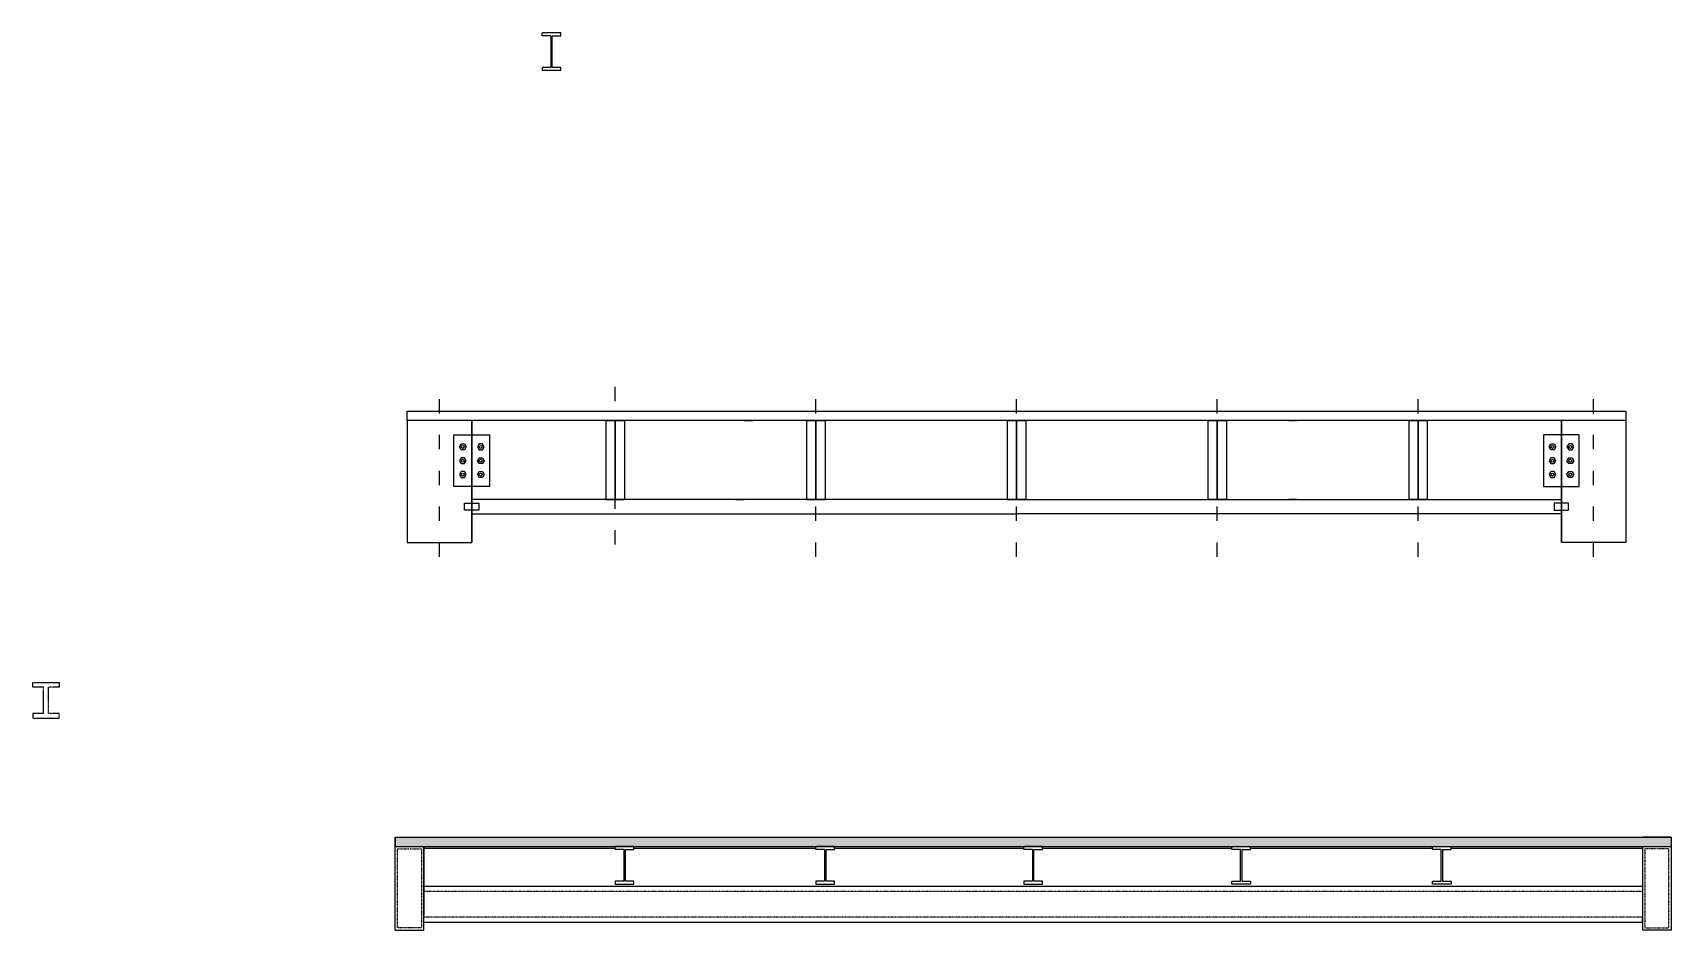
# Model space of a CAD drawing. Header units: feet. Extents: x 739 to 2110, y 610 to 1361.
import ezdxf

# ---------------------------------------------------------------- set-up
doc = ezdxf.new("R2010")
doc.units = ezdxf.units.FT
doc.header["$MEASUREMENT"] = 0
for name, pattern in [('ACAD_ISO03W100', [30, 12, -18]), ('CENTER2', [1.125, 0.75, -0.125, 0.125, -0.125]), ('HIDDEN2', [0.1875, 0.125, -0.0625])]:
    doc.linetypes.add(name, pattern=pattern)

msp = doc.modelspace()

# ---------------------------------------------------------------- hatches: boundary and pattern name
at = {"linetype": 'CENTER2'}
h = msp.add_hatch(dxfattribs=at)
h.set_pattern_fill('AR-CONC', color=256)
h.set_pattern_definition([(50, (0, 0), (7.172602, -0.627521), [0.75, -8.25]), (355, (0, 0), (-1.387513, 7.521921), [0.6, -6.6]), (100.45144, (0.598, -0.052), (5.785088, 6.8944), [0.637402, -7.01142]), (46.1842, (0, 2), (10.672413, -1.655193), [1.125, -12.375]), (96.63564, (0.889, 1.862), (9.34662, 9.741186), [0.956103, -10.51714]), (351.18416, (0, 2), (9.34662, 9.741186), [0.9, -9.9]), (21, (1, 1.5), (5.96907, -4.026189), [0.75, -8.25]), (326, (1, 1.5), (2.433153, 7.2515), [0.6, -6.6]), (71.45144, (1.4974, 1.1645), (8.402224, 3.225312), [0.637402, -7.01142]), (37.5, (0, 0), (0.1215986, 3.3289385), [0, -6.52, 0, -6.7, 0, -6.625]), (7.5, (0, 0), (2.6306954, 3.944117), [0, -3.82, 0, -6.37, 0, -2.525]), (327.5, (-2.23, 0), (5.3382244, -0.2255487), [0, -2.5, 0, -7.8, 0, -10.35]), (317.5, (-3.23, 0), (5.831862, 1.00105), [0, -3.25, 0, -5.18, 0, -7.35])])
h.paths.add_polyline_path([(2110.4, 688), (2086.4, 688), (1042.4, 688), (1042.4, 680), (1066.4, 680), (2110.4, 680)])

# ---------------------------------------------------------------- linework, layer by layer
at = {"linetype": 'ACAD_ISO03W100'}
for p, q in [((1226.5, 932.8), (1226.5, 1077.7)), ((1079.5, 922.6), (1079.5, 1067.5)), ((1394.5, 922.6), (1394.5, 1067.5)), ((1562.5, 922.6), (1562.5, 1067.5)), ((1730.5, 922.6), (1730.5, 1067.5)), ((1898.5, 922.6), (1898.5, 1067.5)), ((2045.5, 922.6), (2045.5, 1067.5))]:
    msp.add_line(p, q, dxfattribs=at)
for p, q in [((1052.5, 1044.6), (1070.5, 1044.6)), ((1052.5, 1036.6), (1052.5, 1044.6)), ((1052.5, 1044.6), (1052.5, 1044.6)), ((1070.5, 1044.6), (1094.5, 1044.6)), ((1094.5, 1044.6), (1238.5, 1044.6)), ((1238.5, 1044.6), (1382.5, 1044.6)), ((1382.5, 1044.6), (1526.5, 1044.6)), ((1526.5, 1044.6), (1550.5, 1044.6)), ((1550.5, 1044.6), (1574.5, 1044.6)), ((1574.5, 1044.6), (1598.5, 1044.6)), ((1598.5, 1044.6), (1742.5, 1044.6)), ((1742.5, 1044.6), (1886.5, 1044.6)), ((1886.5, 1044.6), (2030.5, 1044.6)), ((2030.5, 1044.6), (2054.5, 1044.6)), ((2054.5, 1044.6), (2072.5, 1044.6)), ((2072.5, 1044.6), (2072.5, 1036.6)), ((2072.5, 1036.6), (1052.5, 1036.6)), ((1052.5, 1036.6), (1052.5, 934.6)), ((1106.5, 1036.6), (1106.5, 934.6)), ((1106.5, 934.6), (1106.5, 1036.6)), ((1218.7, 1036.6), (1218.7, 970.6)), ((1234.3, 1036.6), (1234.3, 970.6)), ((1234.3, 1036.6), (1234.3, 970.6)), ((1386.7, 1036.6), (1386.7, 970.6)), ((1402.3, 1036.6), (1402.3, 970.6)), ((1402.3, 1036.6), (1402.3, 970.6)), ((1562.5, 1036.6), (1554.7, 1036.6)), ((1554.7, 1036.6), (1554.7, 970.6)), ((1562.5, 1036.6), (1570.3, 1036.6)), ((1570.3, 1036.6), (1570.3, 970.6)), ((1570.3, 1036.6), (1570.3, 970.6)), ((1722.7, 1036.6), (1722.7, 970.6)), ((1722.7, 1036.6), (1722.7, 970.6)), ((1738.3, 1036.6), (1738.3, 970.6)), ((1890.7, 1036.6), (1890.7, 970.6)), ((1890.7, 1036.6), (1890.7, 970.6)), ((1906.3, 1036.6), (1906.3, 970.6)), ((2018.5, 1036.6), (2018.5, 934.6)), ((2018.5, 934.6), (2018.5, 1036.6)), ((2072.5, 1036.6), (2072.5, 934.6)), ((1562.5, 970.6), (1106.5, 970.6)), ((1554.7, 970.6), (1562.5, 970.6)), ((1570.3, 970.6), (1562.5, 970.6)), ((1562.5, 970.6), (2018.5, 970.6)), ((1106.5, 958.6), (1562.5, 958.6)), ((2018.5, 958.6), (1562.5, 958.6)), ((1052.5, 934.6), (1106.5, 934.6)), ((1106.5, 934.6), (1106.5, 934.6)), ((2072.5, 934.6), (2018.5, 934.6)), ((2018.5, 934.6), (2018.5, 934.6)), ((1042.4, 688), (2110.4, 688)), ((1042.4, 610), (1042.4, 688)), ((1042.4, 688), (1042.4, 680)), ((2110.4, 688), (2086.4, 688)), ((2110.4, 688), (2110.4, 610)), ((2110.4, 688), (2110.4, 610)), ((2110.4, 688), (2110.4, 680)), ((1042.4, 680), (2110.4, 680)), ((1042.4, 680), (1066.4, 680)), ((1066.4, 610), (1066.4, 680)), ((1066.4, 680), (1066.4, 646.8)), ((1066.4, 680), (1066.4, 678.7)), ((1066.4, 678.7), (1226.6, 678.7)), ((1242.2, 678.7), (1394.6, 678.7)), ((1410.2, 678.7), (1568.6, 678.7)), ((1584.2, 678.7), (1742.6, 678.7)), ((1758.2, 678.7), (1910.6, 678.7)), ((1926.2, 678.7), (2086.4, 678.7)), ((2086.4, 680), (2086.4, 610)), ((1066.4, 646.8), (2086.4, 646.8)), ((1066.4, 646.8), (1066.4, 622.8)), ((1042.4, 610), (1066.4, 610)), ((1066.4, 616.8), (2086.4, 616.8)), ((2110.4, 610), (2086.4, 610))]:
    msp.add_line(p, q)
at = {"linetype": 'CENTER2'}
for p, q in [((1106.5, 1036.6), (1106.5, 1018.6)), ((1334.5, 1036.6), (1327.3, 1036.6)), ((1334.5, 1036.6), (1341.7, 1036.6)), ((1790.5, 1036.6), (1783.3, 1036.6)), ((1790.5, 1036.6), (1797.7, 1036.6)), ((2018.5, 1036.6), (2018.5, 1018.6)), ((1106.5, 970.6), (1106.5, 958.6)), ((1106.5, 970.6), (1106.5, 968.6)), ((1327.3, 970.6), (1334.5, 970.6)), ((1341.7, 970.6), (1334.5, 970.6)), ((1783.3, 970.6), (1790.5, 970.6)), ((1797.7, 970.6), (1790.5, 970.6)), ((2018.5, 970.6), (2018.5, 958.6)), ((2018.5, 970.6), (2018.5, 968.6)), ((739.1, 817.4), (761.1, 817.4)), ((739.1, 813.4), (739.1, 817.4)), ((748.1, 813.4), (739.1, 813.4)), ((748.1, 791.4), (748.1, 813.4)), ((761.1, 813.4), (752.1, 813.4)), ((752.1, 813.4), (752.1, 791.4)), ((761.1, 817.4), (761.1, 813.4)), ((748.1, 791.4), (739.1, 791.4)), ((739.1, 791.4), (739.1, 787.4)), ((739.1, 787.4), (761.1, 787.4)), ((761.1, 791.4), (752.1, 791.4)), ((761.1, 787.4), (761.1, 791.4)), ((1066.4, 646.8), (1066.4, 642.8)), ((2086.4, 616.8), (2086.4, 620.8))]:
    msp.add_line(p, q, dxfattribs=at)
at = {"lineweight": 30}
for p, q in [((1218.7, 1036.6), (1234.3, 1036.6)), ((1226.5, 1036.6), (1226.5, 970.6)), ((1386.7, 1036.6), (1402.3, 1036.6)), ((1394.5, 1036.6), (1394.5, 970.6)), ((1570.3, 1036.6), (1554.7, 1036.6)), ((1562.5, 1036.6), (1562.5, 970.6)), ((1738.3, 1036.6), (1722.7, 1036.6)), ((1730.5, 1036.6), (1730.5, 970.6)), ((1906.3, 1036.6), (1890.7, 1036.6)), ((1898.5, 1036.6), (1898.5, 970.6)), ((1218.7, 970.6), (1234.3, 970.6)), ((1386.7, 970.6), (1402.3, 970.6)), ((1570.3, 970.6), (1554.7, 970.6)), ((1738.3, 970.6), (1722.7, 970.6)), ((1906.3, 970.6), (1890.7, 970.6))]:
    msp.add_line(p, q, dxfattribs=at)
at = {"linetype": 'HIDDEN2'}
for p, q in [((1066.4, 642.8), (2086.4, 642.8)), ((2086.4, 620.8), (1066.4, 620.8))]:
    msp.add_line(p, q, dxfattribs=at)
for points in [[(1172.6, 1358.8), (1172.6, 1332.3), (1165.5, 1332.3), (1165.5, 1329.9), (1181.1, 1329.9), (1181.1, 1332.3), (1173.9, 1332.3), (1173.9, 1358.8), (1181.1, 1358.8), (1181.1, 1361.3), (1165.5, 1361.3)], [(1172.6, 1358.8), (1165.5, 1358.8), (1165.5, 1361.3)], [(1233.8, 677.5), (1233.8, 651), (1226.6, 651), (1226.6, 648.6), (1242.2, 648.6), (1242.2, 651), (1235.1, 651), (1235.1, 677.5), (1242.2, 677.5), (1242.2, 680), (1226.6, 680)], [(1233.8, 677.5), (1226.6, 677.5), (1226.6, 680)], [(1401.8, 677.5), (1401.8, 651), (1394.6, 651), (1394.6, 648.6), (1410.2, 648.6), (1410.2, 651), (1403.1, 651), (1403.1, 677.5), (1410.2, 677.5), (1410.2, 680), (1394.6, 680)], [(1401.8, 677.5), (1394.6, 677.5), (1394.6, 680)], [(1575.8, 677.5), (1575.8, 651), (1568.6, 651), (1568.6, 648.6), (1584.2, 648.6), (1584.2, 651), (1577.1, 651), (1577.1, 677.5), (1584.2, 677.5), (1584.2, 680), (1568.6, 680)], [(1575.8, 677.5), (1568.6, 677.5), (1568.6, 680)], [(1751.1, 677.5), (1751.1, 651), (1758.2, 651), (1758.2, 648.6), (1742.6, 648.6), (1742.6, 651), (1749.8, 651), (1749.8, 677.5), (1742.6, 677.5), (1742.6, 680), (1758.2, 680)], [(1751.1, 677.5), (1758.2, 677.5), (1758.2, 680)], [(1919.1, 677.5), (1919.1, 651), (1926.2, 651), (1926.2, 648.6), (1910.6, 648.6), (1910.6, 651), (1917.8, 651), (1917.8, 677.5), (1910.6, 677.5), (1910.6, 680), (1926.2, 680)], [(1919.1, 677.5), (1926.2, 677.5), (1926.2, 680)]]:
    msp.add_lwpolyline(points)
at = {"linetype": 'Continuous'}
for points in [[(1121.5, 1024.6), (1121.5, 981.4), (1091.5, 981.4), (1091.5, 1024.6), (1106.5, 1024.6)], [(1100.4, 1017.1), (1101.9, 1014.6), (1100.4, 1012.2), (1097.6, 1012.2), (1096.2, 1014.6), (1097.6, 1017.1)], [(1112.6, 1017.1), (1111.2, 1014.6), (1112.6, 1012.2), (1115.4, 1012.2), (1116.9, 1014.6), (1115.4, 1017.1)], [(2003.5, 1024.6), (2003.5, 981.4), (2033.5, 981.4), (2033.5, 1024.6), (2018.5, 1024.6)], [(2012.4, 1017.1), (2013.9, 1014.6), (2012.4, 1012.2), (2009.6, 1012.2), (2008.2, 1014.6), (2009.6, 1017.1)], [(2024.6, 1017.1), (2023.2, 1014.6), (2024.6, 1012.2), (2027.4, 1012.2), (2028.9, 1014.6), (2027.4, 1017.1)], [(1100.4, 1000.6), (1101.9, 1003), (1100.4, 1005.5), (1097.6, 1005.5), (1096.2, 1003), (1097.6, 1000.6)], [(1112.6, 1000.6), (1111.2, 1003), (1112.6, 1005.5), (1115.4, 1005.5), (1116.9, 1003), (1115.4, 1000.6)], [(2012.4, 1000.6), (2013.9, 1003), (2012.4, 1005.5), (2009.6, 1005.5), (2008.2, 1003), (2009.6, 1000.6)], [(2024.6, 1000.6), (2023.2, 1003), (2024.6, 1005.5), (2027.4, 1005.5), (2028.9, 1003), (2027.4, 1000.6)], [(1100.4, 989), (1101.9, 991.4), (1100.4, 993.9), (1097.6, 993.9), (1096.2, 991.4), (1097.6, 989)], [(1112.6, 989), (1111.2, 991.4), (1112.6, 993.9), (1115.4, 993.9), (1116.9, 991.4), (1115.4, 989)], [(2012.4, 989), (2013.9, 991.4), (2012.4, 993.9), (2009.6, 993.9), (2008.2, 991.4), (2009.6, 989)], [(2024.6, 989), (2023.2, 991.4), (2024.6, 993.9), (2027.4, 993.9), (2028.9, 991.4), (2027.4, 989)], [(1112.5, 967.6), (1112.5, 961.6), (1100.5, 961.6), (1100.5, 967.6), (1106.5, 967.6), (1106.5, 967.6)], [(2012.5, 967.6), (2012.5, 961.6), (2024.5, 961.6), (2024.5, 967.6), (2018.5, 967.6), (2018.5, 967.6)]]:
    msp.add_lwpolyline(points, close=True, dxfattribs=at)
at = {"linetype": 'HIDDEN2'}
for points in [[(1064.4, 678), (1064.4, 612), (1054.4, 612), (1044.4, 612), (1044.4, 678), (1054.4, 678)], [(2088.4, 678), (2088.4, 612), (2098.4, 612), (2108.4, 612), (2108.4, 678), (2098.4, 678)]]:
    msp.add_lwpolyline(points, close=True, dxfattribs=at)
at = {"linetype": 'Continuous'}
for centre in [(1099, 1014.6), (1114, 1014.6), (2011, 1014.6), (2026, 1014.6), (1099, 1003), (1114, 1003), (2011, 1003), (2026, 1003), (1099, 991.4), (1114, 991.4), (2011, 991.4), (2026, 991.4)]:
    msp.add_circle(centre, 1.23, dxfattribs=at)

doc.saveas('drawing.dxf')
